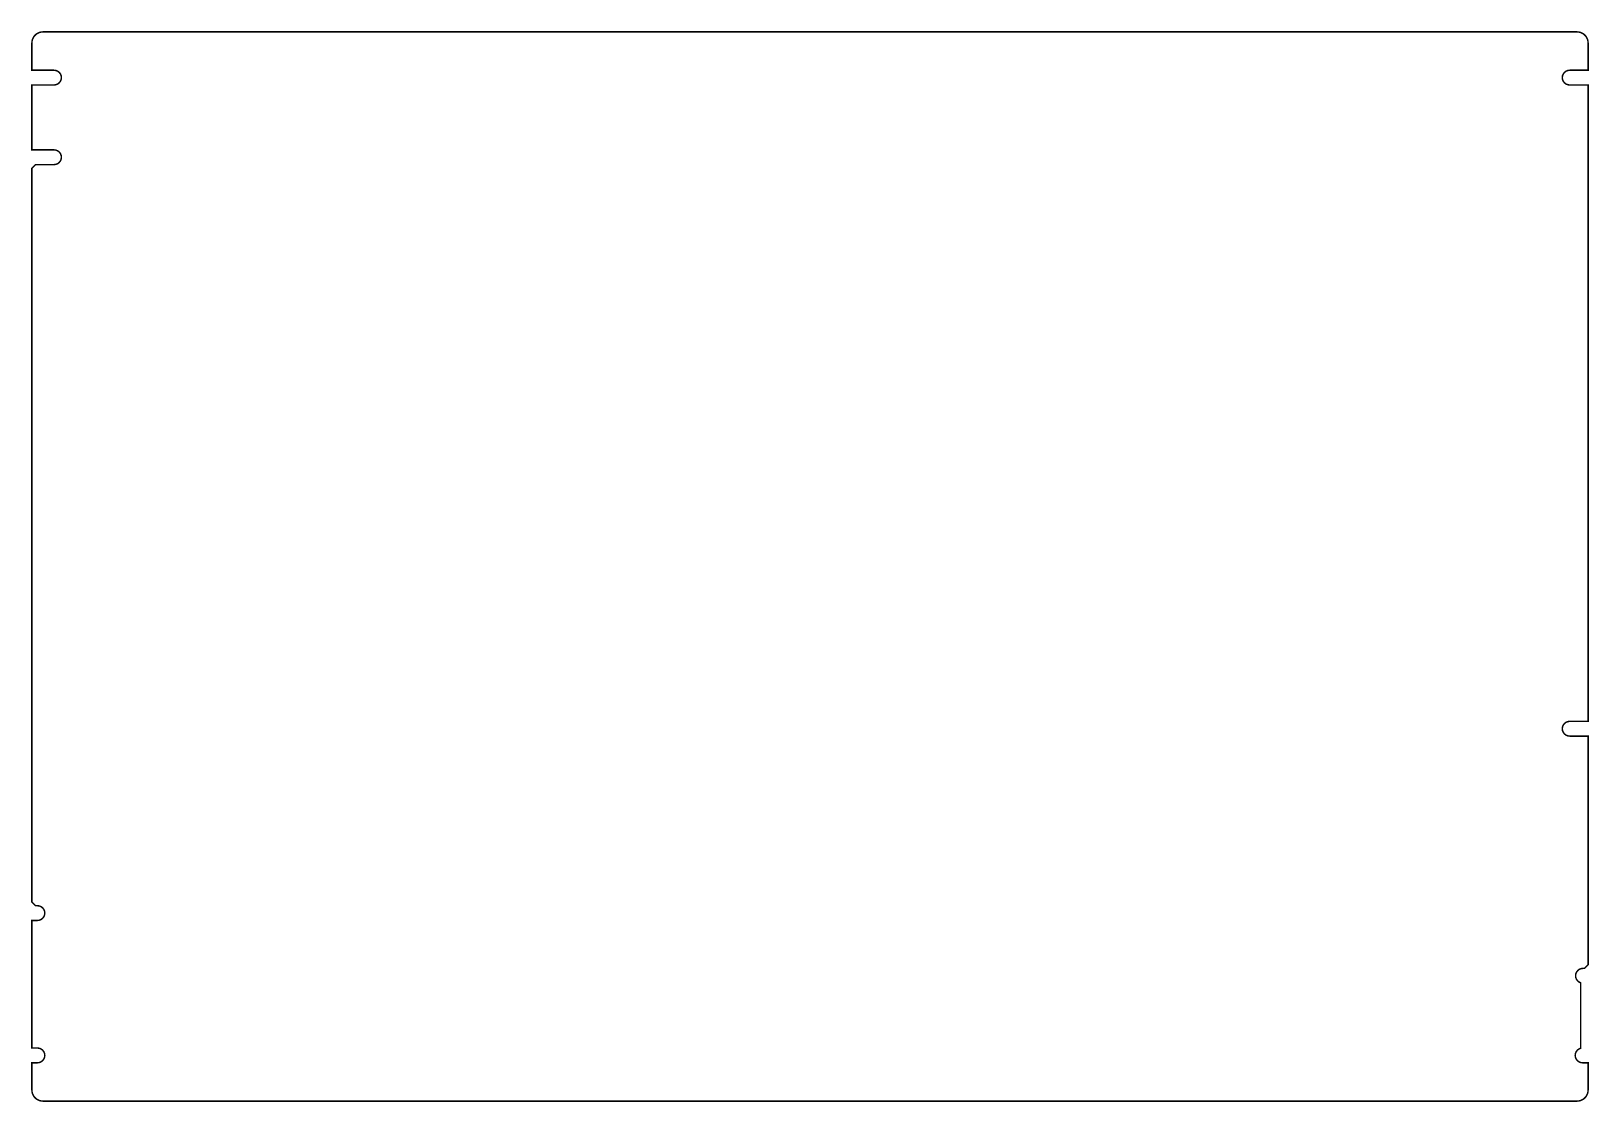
# Model space of a CAD drawing. Extents: x 120 to 331, y 151 to 296.
import ezdxf

# ---------------------------------------------------------------- set-up
doc = ezdxf.new("R2010")
doc.units = 0
doc.layers.add('038691-1ROU1_GBR', color=4, linetype='CONTINUOUS')

msp = doc.modelspace()

# ---------------------------------------------------------------- linework, layer by layer
at = {"layer": '038691-1ROU1_GBR', "const_width": 0.2}
msp.add_lwpolyline([(329.294516, 295.834308), (329.55954, 295.810254), (329.811684, 295.74198), (330.04854, 295.6306), (330.262052, 295.479902), (330.446126, 295.294736), (330.595834, 295.079674), (330.70541, 294.842692), (330.77216, 294.590166), (330.794614, 294.33421), (330.794614, 290.634166), (328.294492, 290.634166), (328.035666, 290.60013), (327.79462, 290.500308), (327.58761, 290.341304), (327.428606, 290.134294), (327.328784, 289.89302), (327.294494, 289.634168), (327.328784, 289.375342), (327.428606, 289.134296), (327.58761, 288.927032), (327.79462, 288.768282), (328.035666, 288.668206), (328.294492, 288.63417), (330.794614, 288.63417), (330.794614, 202.334368), (328.294518, 202.334368), (328.03564, 202.300078), (327.79462, 202.200256), (327.58761, 202.041252), (327.428606, 201.834242), (327.328784, 201.593196), (327.294494, 201.33437), (327.328784, 201.075544), (327.428606, 200.834244), (327.58761, 200.627234), (327.79462, 200.46823), (328.035666, 200.368408), (328.294492, 200.334372), (330.794614, 200.334372), (330.794614, 169.33418), (330.294742, 168.834308), (330.094616, 168.834308), (329.839548, 168.801288), (329.601576, 168.70426), (329.395836, 168.549828), (329.236578, 168.347898), (329.133962, 168.112186), (329.094846, 167.857932), (329.12177, 167.602408), (329.21321, 167.36187), (329.362816, 167.152828), (329.560682, 166.988744), (329.794616, 166.880184), (329.794616, 158.002682), (329.551538, 157.90418), (329.342496, 157.746446), (329.181714, 157.53969), (329.080114, 157.29839), (329.044554, 157.039056), (329.077574, 156.779214), (329.176888, 156.536898), (329.335892, 156.328872), (329.543156, 156.169106), (329.784964, 156.068522), (330.044578, 156.034232), (330.794614, 156.034232), (330.79441, 152.331852), (330.772034, 152.07714), (330.702032, 151.816512), (330.590906, 151.580164), (330.440208, 151.366652), (330.255144, 151.182654), (330.044552, 151.035258), (329.803328, 150.923626), (329.550294, 150.856544), (329.292204, 150.834344), (121.29234, 150.834548), (121.029578, 150.858144), (120.777254, 150.926774), (120.54459, 151.035258), (120.32714, 151.188446), (120.142838, 151.373916), (119.993664, 151.588496), (119.883784, 151.825478), (119.817388, 152.073864), (119.794528, 152.336678), (119.794528, 156.034232), (120.54459, 156.034232), (120.803416, 156.068268), (121.044716, 156.168344), (121.251726, 156.327094), (121.41073, 156.534358), (121.510552, 156.775404), (121.544588, 157.03423), (121.510552, 157.293056), (121.41073, 157.534356), (121.251726, 157.741366), (121.044716, 157.90037), (120.803416, 158.000192), (120.54459, 158.034228), (119.794528, 158.034228), (119.794528, 175.334168), (120.54459, 175.334168), (120.803416, 175.368204), (121.044716, 175.46828), (121.251726, 175.62703), (121.41073, 175.834294), (121.510552, 176.07534), (121.544588, 176.334166), (121.510552, 176.592992), (121.41073, 176.834292), (121.251726, 177.041302), (121.044716, 177.200306), (120.803416, 177.300128), (120.54459, 177.334164), (120.294654, 177.334164), (119.794528, 177.83429), (119.794528, 277.334218), (120.294654, 277.834344), (122.794522, 277.834344), (123.053348, 277.86838), (123.294648, 277.968202), (123.501658, 278.127206), (123.660662, 278.334216), (123.760484, 278.575516), (123.79452, 278.834342), (123.760484, 279.093168), (123.660662, 279.334214), (123.501658, 279.541224), (123.294648, 279.700228), (123.053348, 279.80005), (122.794496, 279.83434), (119.794528, 279.83434), (119.794528, 288.63417), (122.794522, 288.63417), (123.053348, 288.668206), (123.294648, 288.768282), (123.501658, 288.927032), (123.660662, 289.134296), (123.760484, 289.375342), (123.79452, 289.634168), (123.760484, 289.892994), (123.660662, 290.134294), (123.501658, 290.341304), (123.294648, 290.500308), (123.053348, 290.60013), (122.794522, 290.634166), (119.794528, 290.634166), (119.794528, 294.334184), (119.818582, 294.599284), (119.884952, 294.847264), (119.998186, 295.087802), (120.148884, 295.301696), (120.334152, 295.485846), (120.549162, 295.635528), (120.786068, 295.745078), (121.038162, 295.811804), (121.294626, 295.834308), (329.294516, 295.834308)], dxfattribs=at)

doc.saveas('drawing.dxf')
